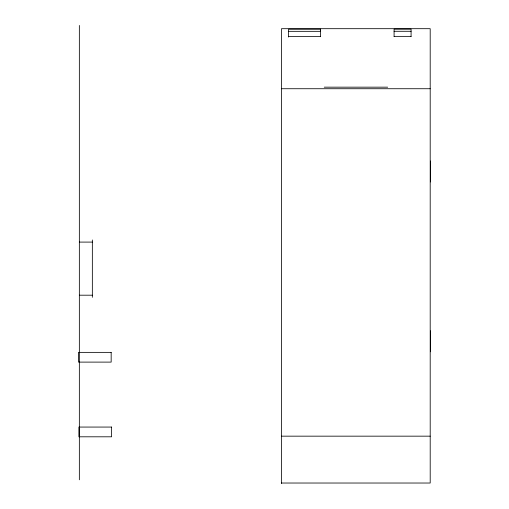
<?xml version="1.0" encoding="UTF-8"?>
<svg xmlns="http://www.w3.org/2000/svg" width="509" height="509" viewBox="0 0 509 509"><rect width="100%" height="100%" fill="white"/><g stroke="black" fill="none" stroke-linecap="round" stroke-linejoin="round"><path stroke-width="0.76" d="M394.087 31.284L411.081 31.284M288.616 31.335L320.562 31.335M394.087 36.368L411.081 36.368M288.616 36.565L320.479 36.565M324.252 87.166L387.667 87.166M281.509 88.731L430.2 88.731M79.347 242.093L92.345 242.093M79.347 295.195L92.345 295.195M281.509 436.162L430.2 436.162M281.509 483.028L430.2 483.028L430.2 28.689L281.509 28.689L281.509 483.55M430.506 161.009L430.506 181.961M430.506 330.837L430.506 351.776M411.081 36.527L411.081 29.147L394.087 29.147L394.087 36.527M320.479 29.204L320.479 31.335M320.479 36.724L320.562 29.204L288.616 29.204L288.616 37.049M92.345 239.968L92.345 297.32M79.347 25.45L79.347 479.796M111.166 352.368L78.494 352.368L78.494 362.109L111.166 362.109L111.166 352.368M111.598 427.064L78.927 427.064L78.927 436.805L111.598 436.805L111.598 427.064"/></g></svg>
